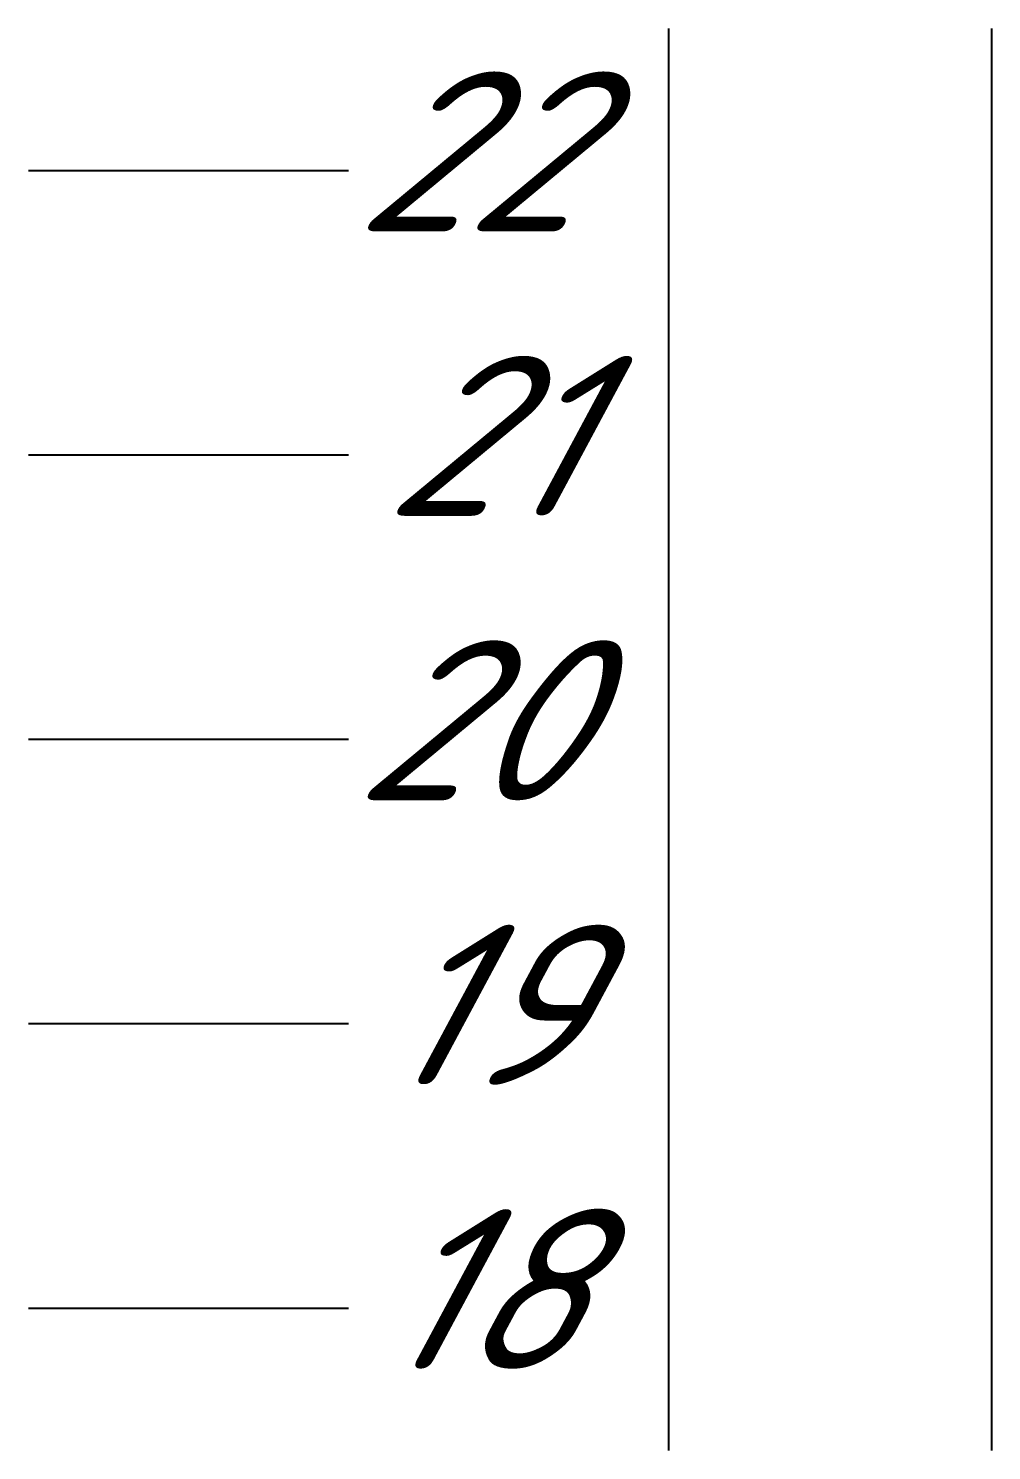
# Model space of a CAD drawing. Extents: x -260425 to 1294666, y -169889 to -2349.
# Drawn here: x 996584 to 998089, y -27131 to -24909 of the extents above; entities that cross this region are included whole.
import ezdxf
from ezdxf.enums import TextEntityAlignment as Align

# ---------------------------------------------------------------- set-up
doc = ezdxf.new("R2010")
doc.units = 0
doc.header["$LTSCALE"] = 100
doc.styles.add('1ISOCPEUR', font='isocpeui.ttf', dxfattribs={"height": 250})

# ---------------------------------------------------------------- blocks, each defined once
blk = doc.blocks.new('*U218')
at = {"color": 0, "linetype": 'ByBlock', "lineweight": -2}
for p, q in [((0, 1011.2), (0, 966.75)), ((50.5, 1011.2), (50.5, 966.75)), ((-50, 988.975), (-100, 988.975)), ((0, 966.75), (0, 922.3)), ((50.5, 966.75), (50.5, 922.3)), ((-50, 944.525), (-100, 944.525)), ((0, 922.3), (0, 877.85)), ((50.5, 922.3), (50.5, 877.85)), ((-50, 900.075), (-100, 900.075)), ((0, 877.85), (0, 833.4)), ((50.5, 877.85), (50.5, 833.4)), ((-50, 855.625), (-100, 855.625)), ((0, 833.4), (0, 788.95)), ((50.5, 833.4), (50.5, 788.95)), ((-50, 811.175), (-100, 811.175))]:
    blk.add_line(p, q, dxfattribs=at)
blk = doc.blocks.new("19'' маркер юнита")
at = {"color": 0, "linetype": 'ByBlock', "lineweight": -2, "style": '1ISOCPEUR', "oblique": 15, "flags": 8}
blk.add_attdef('#', text='', height=25, dxfattribs=at).set_placement((35, 3), align=Align.MIDDLE_RIGHT)

msp = doc.modelspace()

# ---------------------------------------------------------------- block references
at = {"xscale": 10, "yscale": 10, "zscale": 10}
msp.add_blockref('*U218', (997584.3, -35020.7), dxfattribs=at)
for p, values in [((997084.3, -25130.9), {'#': '22'}), ((997084.3, -25575.4), {'#': '21'}), ((997084.3, -26019.9), {'#': '20'}), ((997084.3, -26464.4), {'#': '19'}), ((997084.3, -26908.9), {'#': '18'})]:
    msp.add_blockref("19'' маркер юнита", p, dxfattribs=at).add_auto_attribs(values)

doc.saveas('drawing.dxf')
